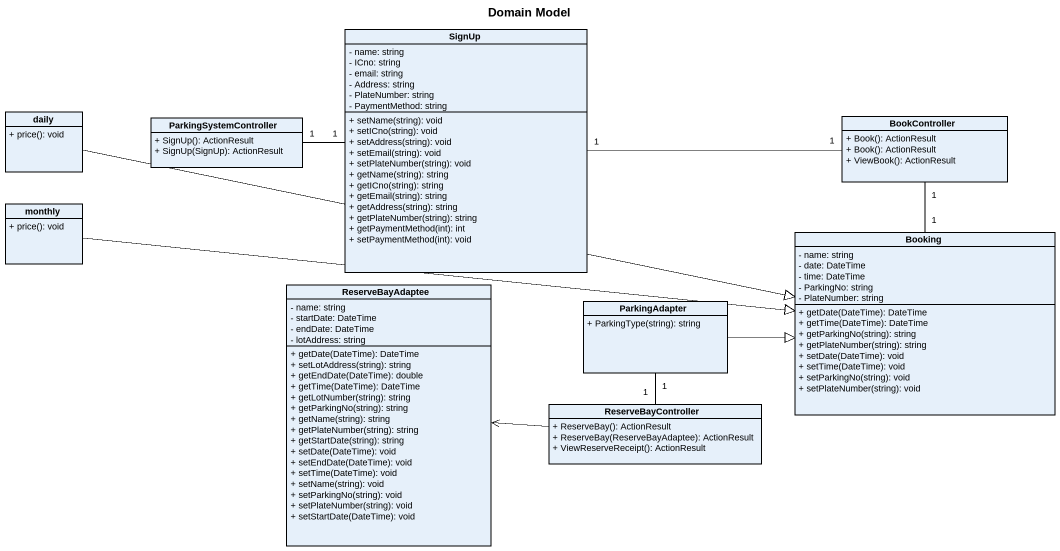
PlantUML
@startuml
title Domain Model
hide circle
hide empty members
skinparam classAttributeIconSize 0
class SignUp {
  - name: string
  - ICno: string
  - email: string
  - Address: string
  - PlateNumber: string
  - PaymentMethod: string
  + setName(string): void
  + setICno(string): void
  + setAddress(string): void
  + setEmail(string): void
  + setPlateNumber(string): void
  + getName(string): string
  + getICno(string): string
  + getEmail(string): string
  + getAddress(string): string
  + getPlateNumber(string): string
  + getPaymentMethod(int): int
  + setPaymentMethod(int): void
}
class daily {
  + price(): void
}
class ParkingSystemController {
  + SignUp(): ActionResult
  + SignUp(SignUp): ActionResult
}
class BookController {
  + Book(): ActionResult
  + Book(): ActionResult
  + ViewBook(): ActionResult
}
class monthly {
  + price(): void
}
class Booking {
  - name: string
  - date: DateTime
  - time: DateTime
  - ParkingNo: string
  - PlateNumber: string
  + getDate(DateTime): DateTime
  + getTime(DateTime): DateTime
  + getParkingNo(string): string
  + getPlateNumber(string): string
  + setDate(DateTime): void
  + setTime(DateTime): void
  + setParkingNo(string): void
  + setPlateNumber(string): void
}
class ReserveBayAdaptee {
  - name: string
  - startDate: DateTime
  - endDate: DateTime
  - lotAddress: string
  + getDate(DateTime): DateTime
  + setLotAddress(string): string
  + getEndDate(DateTime): double
  + getTime(DateTime): DateTime
  + getLotNumber(string): string
  + getParkingNo(string): string
  + getName(string): string
  + getPlateNumber(string): string
  + getStartDate(string): string
  + setDate(DateTime): void
  + setEndDate(DateTime): void
  + setTime(DateTime): void
  + setName(string): void
  + setParkingNo(string): void
  + setPlateNumber(string): void
  + setStartDate(DateTime): void
}
class ParkingAdapter {
  + ParkingType(string): string
}
class ReserveBayController {
  + ReserveBay(): ActionResult
  + ReserveBay(ReserveBayAdaptee): ActionResult
  + ViewReserveReceipt(): ActionResult
}
SignUp "1" -right- "1" BookController
daily -right-|> Booking
ParkingSystemController "1" -right- "1" SignUp
BookController "1" -- "1" Booking
monthly -right-|> Booking
ParkingAdapter -right-|> Booking
ParkingAdapter "1" -- "1" ReserveBayController
ReserveBayController -left-> ReserveBayAdaptee
@enduml
